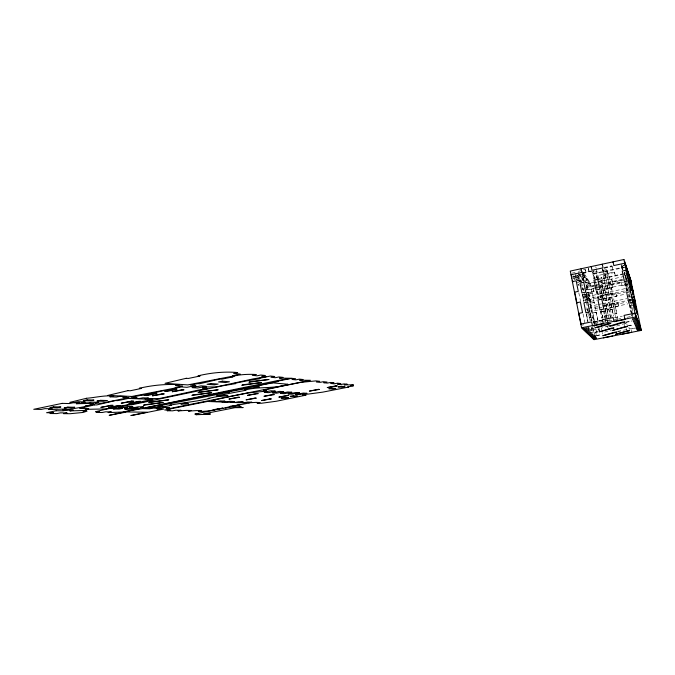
<?xml version="1.0" encoding="UTF-8"?>
<svg xmlns="http://www.w3.org/2000/svg" width="675" height="675" viewBox="0 0 675 675"><rect width="100%" height="100%" fill="white"/><g stroke="black" fill="none" stroke-linecap="round" stroke-linejoin="round"><path stroke-width="0.51" stroke-dasharray="3.38 2.53" d="M594.776 323.924L603.399 321.224M604.353 320.929L610.099 319.731L604.344 321.528M608.285 325.941L601.315 328.067L601.67 329.805M616.621 326.042L626.653 323.013L627.193 325.637M604.682 332.108L611.364 330.117M583.47 269.561L585.149 269.198L585.883 272.852L582.533 273.577L583.9 280.403L580.129 281.205L579.783 280.724L583.571 279.914L583.9 280.403M578.416 271.316L581.226 270.709M571.792 273.189L575.522 272.379M604.302 267.435L611.828 265.823L612.799 269.975L611.828 265.823M604.252 268.026L612.056 266.355M583.141 272.742L591.249 271.004M604.277 268.203L612.107 266.524M582.196 273.063L592.321 270.886L593.857 278.648M594.481 270.937L592.583 271.342L594.008 278.26L597.805 277.45L597.527 276.944L593.713 277.762L594.008 278.26M588.195 267.941L589.25 272.135L591.781 271.595M582.348 271.418L582.896 274.143L579.142 274.953L578.602 272.219M580.652 274.666L584.322 273.881L585.039 277.442L581.369 278.227L580.652 274.666L581.732 276.286L582.441 279.804L587.377 278.665L588.068 282.108L589.039 283.601L585.52 284.344L587.469 287.204M574.526 278.91L573.995 276.244L577.648 275.468L578.686 276.961L579.386 280.471L575.767 281.239M625.455 265.469L621.616 266.288L622.797 269.544L622.055 265.95L623.936 265.553M572.518 276.809L576.248 276.007L575.699 273.291M598.717 278.454L596.962 271.603L593.19 272.413L594.084 273.974L622.223 267.958M603.011 270.388L606.715 269.595L607.593 271.46L608.31 274.978L604.648 275.754L603.931 272.236L607.593 271.46M581.732 276.286L585.36 275.51L586.069 279.028L587.081 280.589L584.39 281.163M578.686 276.961L575.066 277.729L575.421 279.484M585.039 277.442L583.985 275.813L580.272 276.607L579.724 273.907M622.055 265.95L622.637 267.562L626.349 266.768M573.083 275.628L573.623 278.319L577.319 277.526L576.779 274.835M622.215 267.933L626.003 267.123M581.377 283.298L580.686 279.855L579.698 278.421L576.112 279.18L573.995 276.244M578.348 273.772L583.487 281.348L582.787 277.872L586.381 277.104L587.081 280.589M575.623 279.602L578.365 279.011L577.648 275.468M602.809 272.109L603.737 273.957L607.441 273.164L606.715 269.595M596.953 278.429L596.422 275.83L604.825 274.042L613.415 316.128M605.416 273.915L606.361 277.864L605.416 273.915L614.452 271.991L615.372 275.957L614.452 271.991M605.652 274.396L614.663 272.481M577.142 280.606L580.686 279.855M581.656 281.256L578.146 281.998L578.829 285.407L577.834 284.048M599.24 282.985L602.741 282.251L602.058 278.859L601.18 277.223L597.628 277.973L596.422 275.83M627.716 275.071L625.016 275.645L624.299 272.194L626.999 271.628M576.813 282.656L578.602 282.277M585.174 282.639L584.837 280.935L588.347 280.192L589.039 283.601M597.13 279.298L623.658 273.67M597.392 279.762L623.422 274.252M584.837 280.935L585.824 282.42L589.3 281.686L589.984 285.061L590.912 286.487M626.299 273.78L624.476 274.168L623.936 271.552M585.402 282.673L588.068 282.108M579.707 285.221L582.339 284.664M598.328 281.399L601.872 280.648L601.18 277.223M583.985 275.813L583.259 272.211L590.237 283.146L594.886 282.167M600.311 281.019L611.567 278.64L612.461 282.428L624.417 279.914M598.168 287.879L588.035 290.005L586.567 287.879L585.9 284.555L592.92 283.07M593.924 282.859L596.928 282.226M597.932 282.015L623.97 276.514M581.048 286.023L582.753 285.66M628.214 276.531L625.539 277.087L624.299 272.194M589.984 285.061L586.508 285.795L585.824 282.42M585.9 284.555L587.377 286.74L622.814 279.273M586.533 287.407L598.354 284.918M600.995 284.361L624.248 279.467M584.854 288.242L593.696 286.377M594.591 286.192L597.628 285.55M582.559 289.153L584.272 288.79M599.349 285.601L602.049 285.027L602.303 285.474L598.708 286.234M610.706 283.711L610.487 283.255L606.867 284.015L607.103 284.47L610.706 283.711L612.748 293.692L609.137 294.443L608.909 294.022L612.537 293.271L612.748 293.692M594.945 287.474L602.421 285.905L603.307 289.533L612.681 287.575L611.812 283.93L621.253 281.948L621.43 282.369L600.792 286.706M586.128 289.786L599.856 286.9M599.181 287.668L623.498 282.572M585.36 292.84L593.73 291.085L593.983 291.482L586.769 292.992M601.214 289.524L627.615 283.998M606.049 288.782L609.829 287.989L610.057 288.444L606.293 289.229L606.049 288.782L603.923 278.362L604.184 278.851L607.939 278.058L607.694 277.56L609.829 287.989M627.505 284.293L625.598 284.69L625.776 285.162L629.581 284.369M621.92 285.196L622.097 285.609L627.775 284.42M583.723 301.463L582.373 294.764L585.816 294.047L589.224 298.73L591.081 307.952L590.819 307.614M582.373 294.764L582.677 295.161L587.824 294.089L589.267 296.114L626.797 288.309L627.311 290.79M592.439 293.127L592.169 292.722L588.718 293.439L589.005 293.844L592.439 293.127L594.371 302.687L590.65 303.024L594.371 302.687M605.095 290.486L604.867 290.064L601.391 290.79L601.636 291.203L605.095 290.486L607.053 300.08L603.349 300.409L607.053 300.08M583.782 296.612L587.166 295.903L587.832 299.194L584.44 299.902L583.782 296.612L584.862 298.029L585.512 301.278L584.44 299.902M584.862 298.029L588.212 297.329L588.862 300.586M626.467 291.828L589.925 299.396L588.49 297.422L586.778 297.776L589.604 301.582L596.793 300.097M628.408 289.128L626.653 289.491L627.48 291.617M600.725 296.19L604.327 295.439L604.083 295.026L600.472 295.777L601.13 298.181M584.626 294.038L585.63 299.042L629.277 289.988M589.224 298.73L585.63 299.042M603.188 299.194L616.596 296.426L615.929 293.195L602.294 295.591M602.952 298.823L625.109 294.249M608.175 299.227L611.963 298.443L612.191 298.865L608.42 299.641L608.175 299.227L610.31 309.698L614.317 309.31L611.963 298.443M628.037 296.224L629.792 295.861L630.357 297.321M597.35 304.703L591.249 305.961L589.832 304.087L590.507 307.429M598.362 304.501L601.408 303.877M602.429 303.666L626.813 298.662M628.737 299.59L630.492 299.236L631.049 300.653M588.6 308.467L598.101 306.568M604.268 305.302L628.391 300.367M629.362 300.173L631.294 299.776M602.505 305.783L606.352 305.429L602.75 306.163M632.509 299.641L629.758 300.206L629.918 300.603M604.496 305.657L617.92 302.915L618.587 306.155L605.154 308.897L628.096 303.826M614.798 303.699L610.951 304.054L614.798 303.699L616.849 313.732L613.001 314.111L616.849 313.732M586.423 309.783L588.119 309.437M598.008 307.994L591.908 309.243L590.178 307.1M599.029 307.792L602.075 307.167M603.096 306.956L626.484 302.181M597.729 310.019L591.553 311.276L590.827 310.365M587.765 321.629L586.221 313.934L588.229 313.917M596.303 312.28L592.591 312.635L596.303 312.28L598.252 321.891L594.532 322.279L598.252 321.891M609.01 309.698L605.306 310.053L609.01 309.698L610.774 318.372M601.492 311.487L605.517 311.099L601.492 311.487L602.851 318.153M610.31 309.698L614.098 308.922M631.716 314.339L629.935 305.707L631.851 305.319M633.918 305.328L629.935 305.707M587.697 309.327L589.351 317.562L592.945 317.208L594.397 324.422M592.945 317.208L589.351 317.562M604.783 316.17L608.394 315.444L604.538 315.824L605.796 321.182M592.844 322.059L600.649 320.49M614.385 317.731L622.283 316.145M593.114 322.085L602.311 320.237M593.418 322.422L602.581 320.583M581.943 325.139L583.833 324.759M633.572 314.786L631.64 315.174L632.154 316.356M617.692 319.148L607.399 321.207L606.538 320.001M618.722 318.938L620.789 318.532M626.965 317.292L632.112 316.263M585.993 328.058L588.727 327.51L591.553 330.446L588.895 330.969M586.077 329.231L589.688 328.514L590.043 330.277M625.818 322.059L631.91 320.844M607.719 326.017L610.436 325.477M625.86 322.414L632.028 321.182M587.95 330.024L590.633 329.484L591.157 332.1M590.735 332.809L593.333 332.294L592.447 331.374M598.21 331.594L593.544 332.513L592.574 327.687M627.632 325.763L632.602 324.785M597.898 331.982L593.814 332.792L592.65 327.021M628.56 325.915L633.673 324.903M596.438 335.517L601.467 334.522M617.574 331.349L634.981 327.915M596.152 335.88L601.763 334.775M617.76 331.619L620.595 331.062M635.799 328.067L630.889 328.725L631.707 332.286M624.864 323.207L626.653 323.013M594.194 333.188L595.046 334.066M592.346 327.459L596.472 331.931L595.89 329.037M597.89 328.894L599.257 330.463M589.672 313.234L591.3 320.288M606.817 326.202L609.238 329.408M573.623 278.319L574.703 279.796M581.977 287.314L584.069 290.216M575.151 274.455L580.39 281.897L579.698 278.421M607.492 320.034L607.66 321.654M582.787 277.872L583.824 279.425L584.516 282.867M582.533 273.577L582.896 274.143M585.883 272.852L585.014 269.587M601.29 290.275L601.028 289.828L602.758 298.367M595.637 266.861L596.227 267.958M618.587 306.155L617.92 302.915M604.648 275.754L605.542 277.518M603.163 271.46L603.416 271.974L602.682 268.363M602.387 269.131L604.825 274.042M616.596 296.426L615.735 292.798L615.929 293.195M612.681 287.575L611.812 283.93M612.461 282.428L611.567 278.64M626.797 288.309L625.961 286.132L627.708 285.761L627.548 285.331M627.539 282.606L628.02 283.913M626.375 277.957L626.864 279.323M626.543 278.783L626.889 280.437M628.29 287.348L628.636 289.01M626.248 279.045L628.552 290.174M629.303 293.482L630.906 301.219M630.956 301.801L633.158 312.491M626.054 278.513L625.362 275.13L626.56 279.906L624.434 274.033L625.776 280.547M626.189 282.547L627.843 290.562M628.509 294.157L632.897 315.377M622.637 267.562L623.008 269.342M629.016 299.067L629.53 301.556M621.464 264.305L622.628 269.89M625.185 282.319L626.957 290.866M629.708 304.197L631.682 313.757M631.876 314.71L632.273 316.626M622.637 270.337L622.029 267.427L593.798 273.468L595.164 280.218M625.202 282.791L626.974 291.372M621.211 265.604L622.029 269.561M624.637 282.192L626.442 290.933M629.252 304.568L630.872 312.382M621.253 281.948L622.097 285.609M628.914 327.316L629.252 328.987M626.518 328.43L626.864 330.1M624.147 324.177L624.51 325.924M617.887 319.435L609.154 276.75L606.555 271.308L616.461 319.79M607.103 284.47L609.137 294.443M611.17 304.442L613.221 314.466M602.606 268.743L603.737 273.957M602.075 268.498L612.681 320.541M610.563 318.052L603.593 283.812L600.986 279.003L609.415 320.456M602.049 285.027L604.083 295.026M606.116 305.049L608.158 315.09M601.636 291.203L603.585 300.788M605.534 310.399L607.298 319.073M600.337 285.567L606.682 316.82M604.884 308.821L607.011 319.3M607.23 320.026L607.601 321.882M596.413 268.869L596.962 271.603M597.527 276.944L597.915 278.868M596.278 270.945L598.151 280.538M600.269 290.647L601.678 297.565M604.294 310.449L606.108 319.393M599.459 290.782L600.877 297.776M603.517 310.804L604.943 317.832M605.154 318.845L605.762 321.865M593.35 270.371L595.055 278.775M595.443 280.699L596.017 283.525M596.211 284.47L596.97 288.233M597.544 291.06L599.079 298.612M601.18 309.023L603.104 318.507M597.459 291.558L598.995 299.143M596.531 290.714L598.084 298.401M600.623 310.93L601.99 317.689M596.438 291.229L597.999 298.941M600.446 311.234L601.923 318.296M593.983 291.482L593.08 287.862L593.73 291.085M602.092 332.395L602.429 334.058M588.507 268.473L589.25 272.135M590.237 283.146L598.388 323.511M599.358 328.345L599.948 331.248M598.607 328.354L599.13 330.969M589.005 293.844L590.929 303.396M592.861 312.981L594.793 322.582M587.377 286.74L594.92 324.202M587.739 292.343L594.143 324.127M594.557 326.194L596.244 334.581M587.824 294.089L588.49 297.422M586.398 288.681L586.727 290.309M586.406 292.832L587.942 300.502M590.456 312.998L592.009 320.701M582.128 272.962L583.706 280.8M586.28 293.347L587.663 300.468M590.153 312.618L591.705 320.355M586.102 294.443L587.258 300.173M585.816 294.047L587.157 300.755M589.866 314.196L591.216 320.937M584.71 293.423L586.33 301.463M586.533 302.484L587.149 305.564M587.765 308.635L588.178 310.686M588.389 311.715L590.245 320.962M591.486 327.147L592.523 332.302M591.41 327.788L591.967 330.581M586.82 307.792L587.478 311.048M582.888 288.579L583.377 291.009M582.137 288.132L582.466 289.769M582.677 295.161L583.824 300.89M586.508 314.272L588.052 321.941M578.542 274.75L579.918 281.602M582.474 294.368L583.858 301.252M586.432 314.086L587.815 321.005M588.727 327.51L589.089 329.299M588.111 328.295L588.473 330.1M575.345 275.434L576.129 279.349M578.821 292.807L580.559 301.447M583.065 313.976L584.803 322.667"/><path stroke-width="1.01" d="M623.928 259.504L570.274 271.08L581.588 327.78L594 339.677L641.25 330.413L630.889 280.387L623.928 259.504L635.808 316.946L641.25 330.413M626.299 273.78L628.113 273.392L628.619 274.885L627.902 271.434M627.126 274.759L628.889 274.387L629.589 277.771L628.4 272.928M628.99 280.783L630.889 280.387M629.716 283.559L631.412 283.205M630.028 286.985L631.766 286.622L632.973 291.465L631.766 286.622M629.674 290.183L631.496 289.803L629.26 279.307L631.496 289.803M630.72 290.309L632.45 289.946M631.749 300.232L633.58 299.86L635.664 309.935L633.428 299.455L633.58 299.86M116.665 408.265L113.231 408.966L119.07 409.075L122.47 408.383L113.501 408.046L107.73 408.763L95.647 411.691L99.588 411.742L96.188 412.433L102.17 412.509L105.536 411.826L111.367 411.902L108.025 412.577L122.673 412.054L139.843 408.577L134.772 408.476L138.122 407.801L132.983 407.692L129.608 408.375M118.977 408.156L122.403 407.464L127.744 407.573L124.343 408.265L133.726 408.603L130.376 409.278L124.782 409.177L128.149 408.493M162.937 406.586L163.375 406.493M581.588 327.78L635.808 316.946M582.677 328.826L586.457 328.067L587.478 329.096L583.74 329.839L583.377 328.016M584.778 330.834L588.473 330.1L589.444 331.079L585.79 331.805L585.428 330.024M586.778 332.758L590.397 332.041L591.334 332.977L587.748 333.686M588.701 334.598L592.245 333.897L593.139 334.792L589.629 335.483M590.541 336.361L594.017 335.677L594.869 336.538L591.435 337.213M592.304 338.048L595.713 337.382L596.531 338.209L593.165 338.875M636.677 327.586L637.023 329.257L640.508 328.573L639.428 324.245L640.128 327.628L636.609 328.32L636.179 327.358L639.731 326.658L638.617 322.22L639.335 325.671L635.74 326.379L635.293 325.384L638.93 324.667L637.782 320.102L638.508 323.637L634.837 324.363L634.373 323.317L638.086 322.582L636.905 317.9L637.647 321.502L633.901 322.245L633.412 321.157L637.208 320.397L635.985 315.588L636.753 319.275L632.914 320.043L632.408 318.895L636.289 318.119L635.032 313.175L624.063 315.377L625.025 319.494L614.157 321.671L613.17 317.562L602.336 319.739L603.357 323.823L592.608 325.974L591.562 321.907L580.846 324.059L581.192 324.397L578.72 313.402L582.533 312.626L580.407 301.995L576.602 302.78L576.956 303.193M217.232 409.286L218.616 409.32M214.599 409.742L213.199 409.717L223.037 408.08L209.419 410.83L203.175 411.353L198.349 411.269L201.31 410.678L196.408 410.594L188.384 411.1L191.396 410.501L186.283 410.408L177.998 410.923L181.069 410.307L175.736 410.214L172.631 410.83L167.155 410.738L170.286 410.113L164.717 410.012L207.385 401.465L248.847 403.051L232.959 406.181M226.446 407.776L225.079 407.742L240.03 404.73L230.15 406.367L231.508 406.409M603.357 337.846L612.757 335.998M574.847 292.638L574.484 292.191L578.281 291.389L576.172 280.817L572.375 281.618L572.746 282.108L572.358 280.15M571.379 275.265L571.008 274.759L581.791 272.438L581.057 268.76M622.207 334.142L631.707 332.286M591.519 267.106L591.216 266.566L591.958 270.253L603.037 267.874L602.277 264.178L602.547 264.727M637.023 329.257L637.436 330.176L640.879 329.501L640.195 326.185L640.567 327.13M613.297 262.406L613.069 261.849L613.837 265.562L624.696 263.225L625.455 265.469L624.696 261.807M632.956 302.797L632.796 302.375L628.881 303.176L626.662 292.427L630.568 291.617L630.737 292.073M633.766 304.931L633.918 305.328L631.581 294.401L631.741 294.84M628.526 281.374L628.349 280.884L624.451 281.703L622.24 271.004L626.138 270.177L626.316 270.709M629.412 283.897L629.581 284.369L627.244 273.417L627.421 273.932M631.555 283.635L630.29 278.606M629.834 277.223L630.517 280.538L629.362 275.822M627.396 269.907L628.113 273.392M626.873 268.355L627.607 271.873L626.349 266.768M625.809 265.148L626.552 268.743L625.252 263.495M595.375 335.728L595.713 337.382M594.532 334.868L594.869 336.538M571.573 276.244L571.97 278.193M575.041 293.591L576.762 302.231M144.509 404.747L143.454 405.27L163.232 402.494L144.509 404.747M149.85 402.081L148.753 402.629L168.834 399.819L149.85 402.081M193.134 394.867L191.894 395.44L211.688 392.673L193.134 394.867M199.37 392.006L198.096 392.588L218.177 389.796L199.37 392.006M243.219 384.699L241.793 385.307L261.588 382.565L243.219 384.699M250.4 381.611L248.932 382.244L269.013 379.477L250.4 381.611M607.981 323.73L595.51 327.569L598.362 327.265L610.85 323.435L607.981 323.73M622.105 322.253L609.525 326.084L612.326 325.789L624.932 321.958L622.105 322.253M611.246 328.244L599.307 331.838L613.98 327.949L611.246 328.244M624.687 326.801L612.647 330.379L627.37 326.514L624.687 326.801M614.216 332.353L602.767 335.72L616.823 332.066L614.216 332.353M627.033 330.936L615.49 334.302L629.598 330.657L627.033 330.936M583.774 282.277L579.968 283.087L581.943 292.933L585.757 292.14L583.774 282.277M597.788 279.307L593.958 280.117L595.958 290.005L599.797 289.195L597.788 279.307M62.134 403.372L33.75 409.303L41.226 409.421L44.947 408.645L52.211 408.763L48.524 409.531L66.26 409.008L62.632 409.75L67.095 409.826L87.472 406.148L85.168 406.097L94.281 404.215L89.978 404.097L93.665 403.338L76.385 403.743L80.139 402.967L73.136 402.773L69.339 403.566L62.134 403.372M86.51 398.284L69.761 402.376L74.402 402.511L78.207 401.718L85.16 401.92L81.388 402.705L88.222 402.899L91.96 402.123L98.601 402.317L94.897 403.085L101.427 403.27L129.068 397.567L122.799 397.313L126.562 396.537L120.192 396.276L116.387 397.06L109.831 396.799L113.662 396.006C104.482 395.17 95.563 397.541 86.51 398.284M186.224 378.295L165.054 383.316L187.777 384.91L234.622 375.798L232.816 375.612L240.266 374.077L233.601 373.385L237.659 372.549C224.336 371.368 211.132 372.76 198.02 375.832L200.062 376.017L188.308 378.464L186.224 378.295M127.938 390.648L107.806 395.432L131.887 396.453L177.424 387.593L175.416 387.467L182.613 385.982L175.432 385.493L179.347 384.683C165.864 383.94 152.516 385.172 139.303 388.277L141.547 388.412L130.224 390.766L127.938 390.648M53.679 406.823L49.933 407.607L57.156 407.742L60.86 406.966L53.679 406.823M87.117 399.862L83.295 400.655L90.197 400.874L93.985 400.089L87.117 399.862M67.888 407.109L64.209 407.869L71.103 408.004L74.748 407.253L67.888 407.109M100.702 400.309L96.947 401.085L103.545 401.296L107.258 400.528L100.702 400.309M56.194 410.729L46.575 412.72L53.561 412.788L50.001 413.522L56.869 413.589L60.396 412.864L67.078 412.931L63.577 413.657L70.149 413.716L83.084 412.442L87.033 411.159L82.898 411.1L86.4 410.383L69.846 410.915L73.398 410.189L66.682 410.079L63.096 410.822L56.194 410.729M587.739 302.02L583.926 302.813L585.908 312.719L589.731 311.934L587.739 302.02M601.813 299.118L597.966 299.911L599.974 309.85L603.83 309.066L601.813 299.118M94.475 404.873L79.658 408.451L88.737 408.62L85.202 409.345L106.11 408.932L144.703 401.524L142.712 401.456L152.887 399.381L128.233 398.444L117.669 400.621L115.476 400.545L96.736 404.933L94.475 404.873M141.733 395.128L131.026 397.339L136.991 397.575L133.304 398.334L139.168 398.562L142.822 397.811L148.525 398.048L144.906 398.79L159.578 398.495L199.074 389.948L207.706 388.673L202.677 388.344L206.373 387.585L201.268 387.239L197.53 388.007L192.105 387.652L195.877 386.876L190.797 386.53L186.992 387.315L181.415 386.952L174.268 388.42L176.268 388.547L165.383 390.783L163.35 390.673L143.843 395.229L141.733 395.128M197.606 383.611L190.392 385.096L195.801 385.476L191.978 386.26L197.303 386.623L201.082 385.847L206.255 386.218L202.508 386.986L216.27 386.918L253.623 378.81L266.085 376.76L261.596 376.296L265.427 375.511L260.879 375.022L257.015 375.815L252.332 375.334L256.238 374.524C247.852 374.034 239.515 374.473 231.263 376.667L233.069 376.844L221.813 379.164L219.974 378.996L199.53 383.754L197.606 383.611M154.82 393.407L144.863 395.457L146.947 395.55L156.862 393.508L154.82 393.407M174.909 389.273L164.835 391.348L166.843 391.458L176.892 389.391L174.909 389.273M210.87 383.535L207.056 384.311L214.355 384.86L218.118 384.092L210.87 383.535M222.362 381.173L218.523 381.957L225.661 382.539L229.449 381.763L222.362 381.173M162.245 393.778L152.415 395.803L164.236 393.879L162.245 393.778M182.098 389.703L172.142 391.745L184.022 389.821L182.098 389.703M110.987 405.287L100.837 407.371L113.122 405.337L110.987 405.287M131.498 401.085L121.213 403.194L133.566 401.152L131.498 401.085M118.741 405.481L108.7 407.531L120.817 405.532L118.741 405.481M139.008 401.338L128.841 403.414L141.024 401.406L139.008 401.338M129.347 404.814L118.117 407.109L123.82 407.236L127.254 406.536L132.815 406.662L129.406 407.354L134.882 407.481L138.265 406.789L143.606 406.915L140.257 407.599L145.513 407.708L278.1 380.472L291.22 378.262L279.467 378.143L283.154 377.401L278.994 376.954L275.273 377.713L270.987 377.266L274.742 376.498L270.405 376.034L258.188 378.532L259.791 378.683L246.054 381.004L234.006 383.459L235.693 383.602L222.05 385.906L131.363 404.873L129.347 404.814M131.498 410.408L109.164 415.336L126.951 411.944L147.15 412.223L130.857 415.488L131.768 415.496L163.831 409.067L156.862 408.923L160.093 408.274L152.972 408.122L149.698 408.78L142.341 408.628L131.498 410.408M159.722 404.975L146.137 407.725L151.369 407.843L154.659 407.177L159.443 407.287L156.178 407.945L161.291 408.054L164.531 407.405L169.366 407.523L166.151 408.164L170.918 408.274L310.441 380.303L299.649 380.236L303.168 379.536L299.422 379.131L295.869 379.848L292.013 379.451L295.591 378.726L291.693 378.312L277.003 381.274L278.454 381.417L159.722 404.975M272.43 382.843L254.154 386.539L259.402 386.944C248.915 388.041 238.469 389.872 228.04 391.956L229.635 392.048L160.532 405.582L162.329 405.633L156.921 407.084L164.7 406.628L171.475 405.262L169.729 405.219C183.052 402.713 196.476 401.482 209.756 398.486L208.145 398.419L220.43 395.947L216.7 395.752L245.919 390.277L244.401 390.175C258.77 386.142 273.577 389.256 287.887 384.244L272.43 382.843M184.106 403.312L180.824 403.979L185.026 404.106L188.291 403.448L184.106 403.312M224.049 395.28L220.683 395.963L224.598 396.157L227.939 395.491L224.049 395.28M228.935 396.773L211.714 400.596L215.173 400.739L211.95 401.38L216.903 401.574L220.092 400.933L224.91 401.136L221.746 401.76L226.496 401.946L229.635 401.321L234.25 401.507L231.137 402.123L235.693 402.3L238.773 401.692L243.211 401.87L240.157 402.477L244.527 402.646L247.556 402.047L251.817 402.216L248.813 402.815L255.994 402.384L260.086 402.553L257.133 403.135L261.174 403.287L276.387 401.237L306.104 395.111L302.653 394.883L305.665 394.293L302.172 394.057L299.143 394.656L295.557 394.419L298.612 393.82L294.992 393.576L291.904 394.183L288.183 393.938L291.296 393.323L287.533 393.069L284.394 393.694L280.522 393.441L283.686 392.808L279.771 392.546L276.581 393.179L272.557 392.918L275.78 392.276L271.696 391.998L268.448 392.648L264.262 392.369L267.536 391.719L263.292 391.433L247.944 392.96L228.935 396.773M281.382 386.26L263.419 390.243L266.541 390.462L263.216 391.129L267.688 391.433L270.979 390.774L275.324 391.087L272.059 391.736L276.345 392.023L279.577 391.382L283.745 391.677L280.538 392.31L284.648 392.597L287.82 391.964L291.819 392.243L288.672 392.867L292.613 393.137L295.726 392.521L299.565 392.791L296.477 393.398L300.265 393.66L303.32 393.061L307.007 393.314L303.969 393.913L307.614 394.166L322.734 392.141L348.722 387.037L347.726 386.935L353.43 385.822L350.376 385.501L353.472 384.893L344.098 384.851L347.245 384.227L344.039 383.889L340.867 384.514L337.567 384.176L340.774 383.543L337.441 383.189L334.209 383.822L330.784 383.468L334.041 382.826L330.573 382.455L327.291 383.105L323.722 382.733L327.038 382.075L323.426 381.696L320.077 382.362L316.364 381.974L319.739 381.299L315.976 380.894L300.983 382.337L281.382 386.26M238.157 397.238L228.901 399.085L239.608 397.305L238.157 397.238M256.821 393.508L247.463 395.373L258.221 393.593L256.821 393.508M254.973 398.081L246.021 399.862L256.314 398.149L254.973 398.081M273.004 394.504L263.959 396.301L274.295 394.588L273.004 394.504M270.127 398.849L261.461 400.562L271.375 398.917L270.127 398.849M287.584 395.407L278.834 397.128L288.782 395.474L287.584 395.407M318.262 389.348L309.352 391.112L319.376 389.441L318.262 389.348M336.218 385.805L327.215 387.585L337.281 385.914L336.218 385.805M216.717 409.489L194.864 414.104L198.754 414.146L195.893 414.712L209.073 414.264L210.482 413.986L203.361 413.902L235.018 407.675L243.152 407.573L238.376 407.438L241.27 406.865L236.41 406.73L229.846 407.202L216.717 409.489M284.133 397.533L281.137 398.123L285.55 398.36L288.52 397.769L284.133 397.533M293.178 395.752L290.157 396.343L294.486 396.605L297.473 396.014L293.178 395.752M331.889 388.125L328.801 388.733L332.733 389.078L335.796 388.479L331.889 388.125M341.179 386.294L338.082 386.91L341.921 387.273L344.993 386.674L341.179 386.294M637.234 314.069L635.091 303.995L637.234 314.069M635.023 301.345L633.833 296.612L635.023 301.345M633.217 294.688L631.066 284.597L633.217 294.688"/></g></svg>
